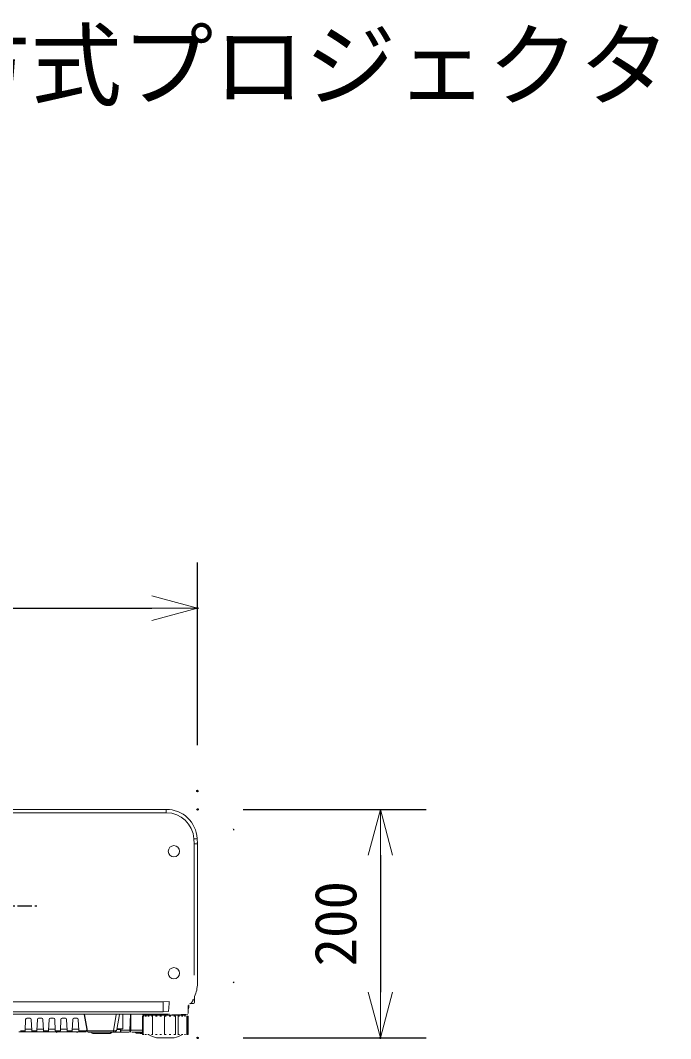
# Model space of a CAD drawing. Units: millimetres, scale not verified. Extents: x -63 to 62, y -56 to 57.
# Drawn here: x -19.94 to 8.52, y 12.27 to 56.83 of the extents above; entities that cross this region are included whole.
import ezdxf
from ezdxf.enums import TextEntityAlignment as Align

# ---------------------------------------------------------------- set-up
doc = ezdxf.new("R2010")
doc.units = ezdxf.units.MM
doc.header["$LTSCALE"] = 0.125
doc.header["$PDMODE"] = 32
doc.header["$PDSIZE"] = 0.0625
doc.linetypes.add('USER3', pattern=[8, 5, -1, 1, -1])
doc.layers.add('0-0_0', color=1, linetype='Continuous', lineweight=18)
for name, color, linetype in [('0-2_DEFPOINTS', 7, 'Continuous'), ('0-4_MOJI1', 7, 'Continuous'), ('0-6_SUNPO', 7, 'Continuous'), ('0-8_KIJUN', 7, 'USER3')]:
    doc.layers.add(name, color=color, linetype=linetype)
doc.styles.add('ＭＳ ゴシック', font='')
doc.styles.get('ＭＳ ゴシック').set_extended_font_data('MS Gothic')

# ---------------------------------------------------------------- blocks, each defined once
blk = doc.blocks.new('_OPEN30')
at = {"layer": '0-0_0', "color": 7}
blk.add_line((0, 0), (-1, 0), dxfattribs=at)
blk.add_lwpolyline([(-1, 0.26795), (0, 0), (-1, -0.26795)], dxfattribs=at)
blk = doc.blocks.new('D8')
at = {"layer": '0-2_DEFPOINTS'}
for p in [(-15.9829, 22.8995), (-40.8816, 14.8995), (-15.9829, 14.8995)]:
    blk.add_point(p, dxfattribs=at)
at = {"layer": '0-6_SUNPO'}
for p, q in [((-40.8816, 16.8995), (-40.8816, 24.8995)), ((-15.9829, 16.8995), (-15.9829, 24.8995)), ((-38.8816, 22.8995), (-17.9829, 22.8995))]:
    blk.add_line(p, q, dxfattribs=at)
at = {"layer": '0-6_SUNPO', "xscale": 2, "yscale": 2, "rotation": 180}
blk.add_blockref('_OPEN30', (-40.8816, 22.8995), dxfattribs=at)
at = {"layer": '0-6_SUNPO', "xscale": 2, "yscale": 2}
blk.add_blockref('_OPEN30', (-15.9829, 22.8995), dxfattribs=at)
at = {"layer": '0-6_SUNPO', "style": 'ＭＳ ゴシック'}
blk.add_text('498', height=1.833, dxfattribs=at).set_placement((-30.3072, 23.3995), align=Align.BOTTOM_LEFT)
blk = doc.blocks.new('D7')
at = {"layer": '0-2_DEFPOINTS'}
for p in [(-15.9766, 14.0952), (-15.9766, 4.0952), (-7.9766, 4.0952)]:
    blk.add_point(p, dxfattribs=at)
at = {"layer": '0-6_SUNPO'}
for p, q in [((-13.9766, 14.0952), (-5.9766, 14.0952)), ((-7.9766, 12.0952), (-7.9766, 6.0952)), ((-13.9766, 4.0952), (-5.9766, 4.0952))]:
    blk.add_line(p, q, dxfattribs=at)
at = {"layer": '0-6_SUNPO', "xscale": 2, "yscale": 2}
for p, rotation in [((-7.9766, 14.0952), 90), ((-7.9766, 4.0952), 270)]:
    blk.add_blockref('_OPEN30', p, dxfattribs=dict(at, rotation=rotation))
at = {"layer": '0-6_SUNPO', "style": 'ＭＳ ゴシック'}
blk.add_text('200', height=1.833, rotation=90, dxfattribs=at).set_placement((-8.4766, 7.2202), align=Align.BOTTOM_LEFT)

msp = doc.modelspace()

# ---------------------------------------------------------------- linework, layer by layer
at = {"layer": '0-0_0', "color": 7}
for p, q in [((-13.553, 22.2999), (-35.7335, 22.2999)), ((-12.1932, 20.7999), (-12.2048, 21.0206)), ((-12.1963, 20.8586), (-12.1963, 20.8581)), ((-12.3182, 14.1118), (-12.3182, 13.8574)), ((-12.5932, 13.3682), (-12.5932, 13.715)), ((-12.5732, 13.6124), (-12.5932, 13.6124)), ((-12.5732, 13.7356), (-12.5732, 13.6124)), ((-12.3656, 13.8074), (-12.5137, 13.7997)), ((-35.5938, 13.3327), (-13.6927, 13.3327)), ((-14.5835, 13.2499), (-14.5908, 13.2499)), ((-14.5908, 13.2499), (-14.5908, 12.4499)), ((-14.5694, 13.2499), (-14.5835, 13.2499)), ((-14.5695, 13.2999), (-13.5098, 13.2999)), ((-14.533, 13.2499), (-14.5545, 13.2499)), ((-14.5184, 13.2499), (-14.5329, 13.2499)), ((-14.4413, 13.2499), (-14.4762, 13.2499)), ((-14.4269, 13.2499), (-14.4413, 13.2499)), ((-14.3126, 13.2499), (-14.3593, 13.2499)), ((-14.299, 13.2499), (-14.3126, 13.2499)), ((-14.1525, 13.2499), (-14.2089, 13.2499)), ((-14.1402, 13.2499), (-14.1525, 13.2499)), ((-13.9679, 13.2499), (-14.0316, 13.2499)), ((-13.9986, 13.2499), (-13.9773, 13.2755)), ((-13.9773, 13.2999), (-13.9773, 13.2499)), ((-13.9576, 13.2499), (-13.9679, 13.2499)), ((-13.8351, 13.2499), (-13.8374, 13.2499)), ((-13.7669, 13.2499), (-13.8351, 13.2499)), ((-13.759, 13.2499), (-13.7669, 13.2499)), ((-13.6927, 13.3327), (-13.4658, 13.3446)), ((-13.6281, 13.2499), (-13.6333, 13.2499)), ((-13.5584, 13.2499), (-13.6281, 13.2499)), ((-13.5532, 13.2499), (-13.5584, 13.2499)), ((-12.7182, 13.2999), (-13.5098, 13.2999)), ((-13.4196, 13.2499), (-13.4275, 13.2499)), ((-13.3514, 13.2499), (-13.4196, 13.2499)), ((-13.3491, 13.2499), (-13.3514, 13.2499)), ((-13.2186, 13.2499), (-13.2289, 13.2499)), ((-13.1549, 13.2499), (-13.2186, 13.2499)), ((-13.2092, 13.2499), (-13.2092, 13.2999)), ((-13.034, 13.2499), (-13.0462, 13.2499)), ((-12.9776, 13.2499), (-13.034, 13.2499)), ((-12.8739, 13.2499), (-12.8875, 13.2499)), ((-12.8272, 13.2499), (-12.8739, 13.2499)), ((-12.7452, 13.2499), (-12.7596, 13.2499)), ((-12.7103, 13.2499), (-12.7452, 13.2499)), ((-12.7182, 13.2999), (-12.7176, 13.338)), ((-12.6535, 13.2499), (-12.6681, 13.2499)), ((-12.632, 13.2499), (-12.6535, 13.2499)), ((-12.603, 13.2499), (-12.617, 13.2499)), ((-12.5957, 13.2499), (-12.603, 13.2499)), ((-12.5957, 13.2499), (-12.5957, 12.4499)), ((-19.939, 12.5599), (-20.0039, 12.5599)), ((-19.7525, 12.5599), (-19.939, 12.5599)), ((-19.6876, 12.5599), (-19.7525, 12.5599)), ((-19.4889, 12.5599), (-19.6876, 12.5599)), ((-19.424, 12.5599), (-19.4889, 12.5599)), ((-19.2375, 12.5599), (-19.424, 12.5599)), ((-19.1726, 12.5599), (-19.2375, 12.5599)), ((-18.9739, 12.5599), (-19.1726, 12.5599)), ((-18.909, 12.5599), (-18.9739, 12.5599)), ((-18.7225, 12.5599), (-18.909, 12.5599)), ((-18.6576, 12.5599), (-18.7225, 12.5599)), ((-18.4589, 12.5599), (-18.6576, 12.5599)), ((-18.394, 12.5599), (-18.4589, 12.5599)), ((-18.2075, 12.5599), (-18.394, 12.5599)), ((-18.1426, 12.5599), (-18.2075, 12.5599)), ((-17.9439, 12.5599), (-18.1426, 12.5599)), ((-17.879, 12.5599), (-17.9439, 12.5599)), ((-17.6925, 12.5599), (-17.879, 12.5599)), ((-17.6276, 12.5599), (-17.6925, 12.5599)), ((-17.4289, 12.5599), (-17.6276, 12.5599)), ((-17.364, 12.5599), (-17.4289, 12.5599)), ((-17.0635, 12.5599), (-17.364, 12.5599)), ((-15.8691, 12.5499), (-16.9672, 12.5499)), ((-16.8286, 12.5353), (-16.8079, 12.5146)), ((-16.014, 12.4999), (-16.7725, 12.4999)), ((-15.9786, 12.5146), (-15.9579, 12.5353)), ((-15.845, 12.5499), (-15.8691, 12.5499)), ((-15.845, 12.5499), (-15.8449, 12.5519)), ((-15.805, 12.5499), (-15.845, 12.5499)), ((-15.8054, 12.5641), (-15.805, 12.5641)), ((-15.805, 12.5641), (-15.805, 12.5643)), ((-15.805, 12.5641), (-15.805, 12.5499)), ((-15.5815, 12.5499), (-15.805, 12.5499)), ((-15.5415, 12.5499), (-15.5815, 12.5499)), ((-15.1819, 12.5499), (-15.5415, 12.5499)), ((-15.1572, 12.5711), (-15.1032, 12.5711)), ((-14.5908, 12.5499), (-15.0624, 12.5499)), ((-14.8968, 12.5353), (-14.8911, 12.5296)), ((-14.5908, 12.5149), (-14.8557, 12.5149)), ((-14.5908, 12.4999), (-14.6866, 12.4999)), ((-14.5908, 12.4499), (-14.5835, 12.4499)), ((-14.5835, 12.4499), (-14.5694, 12.4499)), ((-14.5545, 12.4499), (-14.533, 12.4499)), ((-14.5329, 12.4499), (-14.5184, 12.4499)), ((-14.4762, 12.4499), (-14.4413, 12.4499)), ((-14.4413, 12.4499), (-14.4269, 12.4499)), ((-14.3593, 12.4499), (-14.3126, 12.4499)), ((-14.3126, 12.4499), (-14.299, 12.4499)), ((-14.2089, 12.4499), (-14.1525, 12.4499)), ((-14.1525, 12.4499), (-14.1402, 12.4499)), ((-14.0316, 12.4499), (-13.9679, 12.4499)), ((-13.2092, 12.2999), (-13.9773, 12.2999)), ((-13.9679, 12.4499), (-13.9576, 12.4499)), ((-13.8374, 12.4499), (-13.8351, 12.4499)), ((-13.8351, 12.4499), (-13.7669, 12.4499)), ((-13.7669, 12.4499), (-13.759, 12.4499)), ((-13.6333, 12.4499), (-13.6281, 12.4499)), ((-13.6281, 12.4499), (-13.5584, 12.4499)), ((-13.5584, 12.4499), (-13.5532, 12.4499)), ((-13.4275, 12.4499), (-13.4196, 12.4499)), ((-13.4196, 12.4499), (-13.3514, 12.4499)), ((-13.3514, 12.4499), (-13.3491, 12.4499)), ((-13.2289, 12.4499), (-13.2186, 12.4499)), ((-13.2186, 12.4499), (-13.1549, 12.4499)), ((-13.0462, 12.4499), (-13.034, 12.4499)), ((-13.034, 12.4499), (-12.9776, 12.4499)), ((-12.8875, 12.4499), (-12.8739, 12.4499)), ((-12.8739, 12.4499), (-12.8272, 12.4499)), ((-12.7596, 12.4499), (-12.7452, 12.4499)), ((-12.7452, 12.4499), (-12.7103, 12.4499)), ((-12.6681, 12.4499), (-12.6535, 12.4499)), ((-12.6535, 12.4499), (-12.632, 12.4499)), ((-12.617, 12.4499), (-12.603, 12.4499)), ((-12.603, 12.4499), (-12.5957, 12.4499))]:
    msp.add_line(p, q, dxfattribs=at)
at = {"layer": '0-0_0'}
for p, q in [((-13.553, 22.2551), (-13.553, 22.2999)), ((-13.553, 22.1552), (-29.0182, 22.1552)), ((-13.553, 22.2551), (-13.553, 22.1552)), ((-12.2496, 21.0182), (-12.3493, 21.013)), ((-12.3379, 20.7961), (-12.3493, 21.013)), ((-12.2496, 21.0182), (-12.2048, 21.0206)), ((-12.2381, 20.7988), (-12.3379, 20.7961)), ((-12.3379, 15.0423), (-12.3379, 20.7961)), ((-12.2381, 20.7988), (-12.1932, 20.7999)), ((-13.6955, 13.8824), (-13.6933, 13.796)), ((-13.4303, 13.8098), (-13.4348, 13.8961)), ((-13.6934, 13.4397), (-35.5931, 13.4397)), ((-13.6933, 13.796), (-13.6934, 13.4397)), ((-13.6933, 13.796), (-13.6933, 13.796)), ((-13.4786, 13.4509), (-13.6933, 13.4396)), ((-13.4303, 13.8098), (-13.4628, 13.4518)), ((-19.7093, 13.1125), (-19.735, 12.6224)), ((-19.5171, 13.1599), (-19.6594, 13.1599)), ((-19.4415, 12.6224), (-19.4672, 13.1125)), ((-19.1943, 13.1125), (-19.22, 12.6224)), ((-19.0021, 13.1599), (-19.1444, 13.1599)), ((-18.9265, 12.6224), (-18.9522, 13.1125)), ((-18.6793, 13.1125), (-18.705, 12.6224)), ((-18.4871, 13.1599), (-18.6294, 13.1599)), ((-18.4115, 12.6224), (-18.4372, 13.1125)), ((-18.1643, 13.1125), (-18.19, 12.6224)), ((-17.9721, 13.1599), (-18.1144, 13.1599)), ((-17.8965, 12.6224), (-17.9222, 13.1125)), ((-17.6493, 13.1125), (-17.675, 12.6224)), ((-17.4571, 13.1599), (-17.5994, 13.1599)), ((-17.3815, 12.6224), (-17.4072, 13.1125)), ((-17.1461, 13.3249), (-17.0332, 12.6849)), ((-17.0184, 12.6833), (-17.1315, 13.3249)), ((-15.8691, 12.6035), (-15.7419, 13.3249)), ((-15.6066, 13.3249), (-15.7214, 12.6739)), ((-15.1176, 13.3249), (-15.1532, 12.6447)), ((-15.1115, 12.6482), (-15.0997, 13.3249)), ((-14.5694, 13.2499), (-14.5694, 12.4499)), ((-14.1525, 13.2499), (-14.1525, 12.4499)), ((-13.6333, 13.2499), (-13.6333, 12.4499)), ((-13.1549, 13.2499), (-13.1549, 12.4499)), ((-13.034, 13.2499), (-13.034, 12.4499)), ((-12.6535, 13.2499), (-12.6535, 12.4499)), ((-12.617, 13.2499), (-12.617, 12.4499)), ((-19.9415, 12.6135), (-19.75, 12.6135)), ((-19.735, 12.6224), (-19.7375, 12.5741)), ((-19.6818, 12.6849), (-19.7317, 12.6849)), ((-19.4947, 12.6849), (-19.6818, 12.6849)), ((-19.4448, 12.6849), (-19.4947, 12.6849)), ((-19.439, 12.5741), (-19.4415, 12.6224)), ((-19.4265, 12.6135), (-19.235, 12.6135)), ((-19.22, 12.6224), (-19.2225, 12.5741)), ((-19.1668, 12.6849), (-19.2167, 12.6849)), ((-18.9797, 12.6849), (-19.1668, 12.6849)), ((-18.9298, 12.6849), (-18.9797, 12.6849)), ((-18.924, 12.5741), (-18.9265, 12.6224)), ((-18.9115, 12.6135), (-18.72, 12.6135)), ((-18.705, 12.6224), (-18.7075, 12.5741)), ((-18.6518, 12.6849), (-18.7017, 12.6849)), ((-18.4647, 12.6849), (-18.6518, 12.6849)), ((-18.4148, 12.6849), (-18.4647, 12.6849)), ((-18.409, 12.5741), (-18.4115, 12.6224)), ((-18.3965, 12.6135), (-18.205, 12.6135)), ((-18.19, 12.6224), (-18.1925, 12.5741)), ((-18.1368, 12.6849), (-18.1867, 12.6849)), ((-17.9497, 12.6849), (-18.1368, 12.6849)), ((-17.8998, 12.6849), (-17.9497, 12.6849)), ((-17.894, 12.5741), (-17.8965, 12.6224)), ((-17.8815, 12.6135), (-17.69, 12.6135)), ((-17.675, 12.6224), (-17.6775, 12.5741)), ((-17.6218, 12.6849), (-17.6717, 12.6849)), ((-17.4347, 12.6849), (-17.6218, 12.6849)), ((-17.3848, 12.6849), (-17.4347, 12.6849)), ((-17.379, 12.5741), (-17.3815, 12.6224)), ((-17.3665, 12.6135), (-17.0612, 12.6135)), ((-17.0427, 12.7385), (-17.0281, 12.7385)), ((-17.0362, 12.6283), (-17.0386, 12.5836)), ((-17.0333, 12.6838), (-17.0362, 12.6283)), ((-17.0332, 12.6849), (-17.0333, 12.6838)), ((-17.0187, 12.6849), (-17.0332, 12.6849)), ((-17.0178, 12.6348), (-17.0187, 12.6849)), ((-17.0172, 12.5991), (-17.0178, 12.6348)), ((-16.9678, 12.6035), (-15.8691, 12.6035)), ((-15.8691, 12.5499), (-15.8691, 12.6035)), ((-15.7212, 12.6749), (-15.5873, 12.6749)), ((-15.6635, 12.6999), (-15.6632, 12.6749)), ((-15.5623, 12.6749), (-15.5873, 12.6749)), ((-15.5607, 12.6447), (-15.5636, 12.6999)), ((-15.5565, 12.5641), (-15.5607, 12.6447)), ((-15.5457, 12.6447), (-15.5415, 12.5499)), ((-15.1569, 12.5736), (-15.1532, 12.6447)), ((-15.1558, 12.5948), (-15.1121, 12.5948)), ((-15.1124, 12.6008), (-15.1115, 12.6482)), ((-15.0615, 12.6447), (-14.5908, 12.6447))]:
    msp.add_line(p, q, dxfattribs=at)
at = {"layer": '0-0_0', "color": 7}
for points in [[(-12.1985, 14.6846), (-12.1932, 14.6846), (-12.1932, 20.7999)], [(-12.6169, 13.3432), (-13.2148, 13.3119), (-13.3075, 13.307)]]:
    msp.add_lwpolyline(points, dxfattribs=at)
at = {"layer": '0-0_0'}
for points in [[(-35.591, 13.8824), (-13.6955, 13.8824), (-13.4348, 13.8961)], [(-15.7168, 12.6999), (-15.461, 12.6999), (-15.461, 13.3249)], [(-15.5486, 12.6999), (-15.5457, 12.6447), (-15.1782, 12.6447)]]:
    msp.add_lwpolyline(points, dxfattribs=at)
for centre in [(-13.2237, 20.4699), (-13.2237, 15.1299)]:
    msp.add_circle(centre, 0.2453, dxfattribs=at)
at = {"layer": '0-0_0', "color": 7}
for centre, radius, start, end in [((-13.553, 20.9499), 1.35, 3, 90), ((-10.3571, 21.5853), 0.3, 207.54096, 219.8344), ((-10.3571, 14.5646), 0.3, 140.14528, 152.45904), ((-13.5432, 14.6846), 1.35, 335.05585, 0), ((-13.5446, 14.6846), 1.375, 322.78212, 329.02591), ((-12.3682, 13.8574), 0.05, 273, 0), ((-12.2932, 14.1118), 0.025, 155.38002, 180), ((-12.6232, 13.6124), 0.05, 306.8702, 0), ((-12.5482, 13.7356), 0.025, 136.35553, 180), ((-12.5124, 13.7747), 0.025, 93, 137.71775), ((-14.5695, 13.3249), 0.025, 210, 270), ((-13.5098, 13.3149), 0.015, 270, 359.5), ((-16.9672, 12.5999), 0.05, 181, 270), ((-16.7725, 12.5499), 0.05, 225, 270), ((-16.014, 12.5499), 0.05, 270, 315), ((-15.845, 12.5649), 0.015, 270, 312.69108), ((-15.5415, 12.5649), 0.015, 183, 270), ((-14.8557, 12.5649), 0.05, 225, 270), ((-14.6866, 12.5249), 0.025, 203.5793, 270), ((-13.5932, 13.7499), 1.5, 240.07353, 255.16487), ((-13.5932, 13.7499), 1.5, 284.83513, 299.92647)]:
    msp.add_arc(centre, radius, start, end, dxfattribs=at)
at = {"layer": '0-0_0'}
for centre, radius, start, end in [((-13.553, 20.9499), 1.2053, 3, 90), ((-19.6594, 13.1099), 0.05, 90, 177), ((-19.5171, 13.1099), 0.05, 3, 90), ((-19.1444, 13.1099), 0.05, 90, 177), ((-19.0021, 13.1099), 0.05, 3, 90), ((-18.6294, 13.1099), 0.05, 90, 177), ((-18.4871, 13.1099), 0.05, 3, 90), ((-18.1144, 13.1099), 0.05, 90, 177), ((-17.9721, 13.1099), 0.05, 3, 90), ((-17.5994, 13.1099), 0.05, 90, 177), ((-17.4571, 13.1099), 0.05, 3, 90), ((-18.3694, 12.4999), 0.05, 45, 90), ((-17.428, 12.4999), 0.05, 90, 135), ((-15.8691, 12.6999), 0.15, 270, 350)]:
    msp.add_arc(centre, radius, start, end, dxfattribs=at)
at = {"layer": '0-0_0', "color": 7}
for centre, major_axis, ratio, start_param, end_param in [((-14.4432, 20.7417), (2.2484, 0.0857), 0.999999, 0.0087436, 0.0136776), ((-12.4483, 13.853), (0.0199, -0.0151), 0.031683, 3.1415927, 4.6706996), ((-12.3643, 13.977), (0.0214, -0.0129), 0.026962, 3.1415927, 4.6675011), ((-13.5096, 13.3435), (0.0014, -0.0149), 0.000383, 4.7935125, 5.7191435), ((-13.5098, 13.3219), (-0.015, 0.0001), 0.305332, 1.6542024, 3.1415927), ((-13.4282, 13.3235), (0.015, 0), 0.216711, 3.1415927, 4.8549916), ((-13.4282, 13.3546), (-0.0013, 0.0149), 0.052142, 3.1415927, 4.1981245)]:
    msp.add_ellipse(centre, major_axis=major_axis, ratio=ratio, start_param=start_param, end_param=end_param, dxfattribs=at)
at = {"layer": '0-0_0'}
for centre, major_axis, ratio, start_param, end_param in [((-19.75, 12.6232), (0.015, -0.0008), 0.64227, 4.7460362, 6.2831853), ((-19.4265, 12.6232), (0.015, 0.0008), 0.64227, 3.1415927, 4.6787417), ((-19.235, 12.6232), (0.015, -0.0008), 0.64227, 4.7460362, 6.2831853), ((-18.9115, 12.6232), (0.015, 0.0008), 0.64227, 3.1415927, 4.6787417), ((-18.72, 12.6232), (0.015, -0.0008), 0.64227, 4.7460362, 6.2831853), ((-18.3965, 12.6232), (0.015, 0.0008), 0.64227, 3.1415927, 4.6787417), ((-18.205, 12.6232), (0.015, -0.0008), 0.64227, 4.7460362, 6.2831853), ((-17.8815, 12.6232), (0.015, 0.0008), 0.64227, 3.1415927, 4.6787417), ((-17.69, 12.6232), (0.015, -0.0008), 0.64227, 4.7460362, 6.2831853), ((-17.3665, 12.6232), (0.015, 0.0008), 0.64227, 3.1415927, 4.6787417), ((-17.0612, 12.6296), (0.025, -0.0013), 0.64227, 4.7460362, 6.2831853), ((-16.9678, 12.6357), (-0.05, -0.0009), 0.64273, 0, 1.5595779), ((-15.8691, 12.6999), (-0.1477, 0.026), 0.637003, 1.6826483, 3.1415927), ((-15.5457, 12.6455), (-0.015, -0.0008), 0.052264, 6.2831853, 7.8512426), ((-15.1782, 12.646), (0.025, -0.0013), 0.052264, 4.715128, 6.2831853), ((-15.0615, 12.6473), (0.05, -0.0009), 0.052328, 3.1415927, 4.7133024)]:
    msp.add_ellipse(centre, major_axis=major_axis, ratio=ratio, start_param=start_param, end_param=end_param, dxfattribs=at)
at = {"layer": '0-8_KIJUN'}
msp.add_line((-30.0606, 18.0749), (-19.2259, 18.0749), dxfattribs=at)
msp.add_line((-30.0606, 18.0749), (-19.2259, 18.0749), dxfattribs=at)

# ---------------------------------------------------------------- block references
at = {"layer": '0-6_SUNPO'}
for name in ['D8', 'D7']:
    msp.add_blockref(name, (3.7911, 8.2047), dxfattribs=at)

# ---------------------------------------------------------------- texts
at = {"layer": '0-4_MOJI1', "style": 'ＭＳ ゴシック'}
msp.add_text('ＤＬＰ方式プロジェクター（レンズ付）', height=2.933, dxfattribs=at).set_placement((-35.5003, 52.5212), align=Align.BOTTOM_LEFT)

doc.saveas('drawing.dxf')
